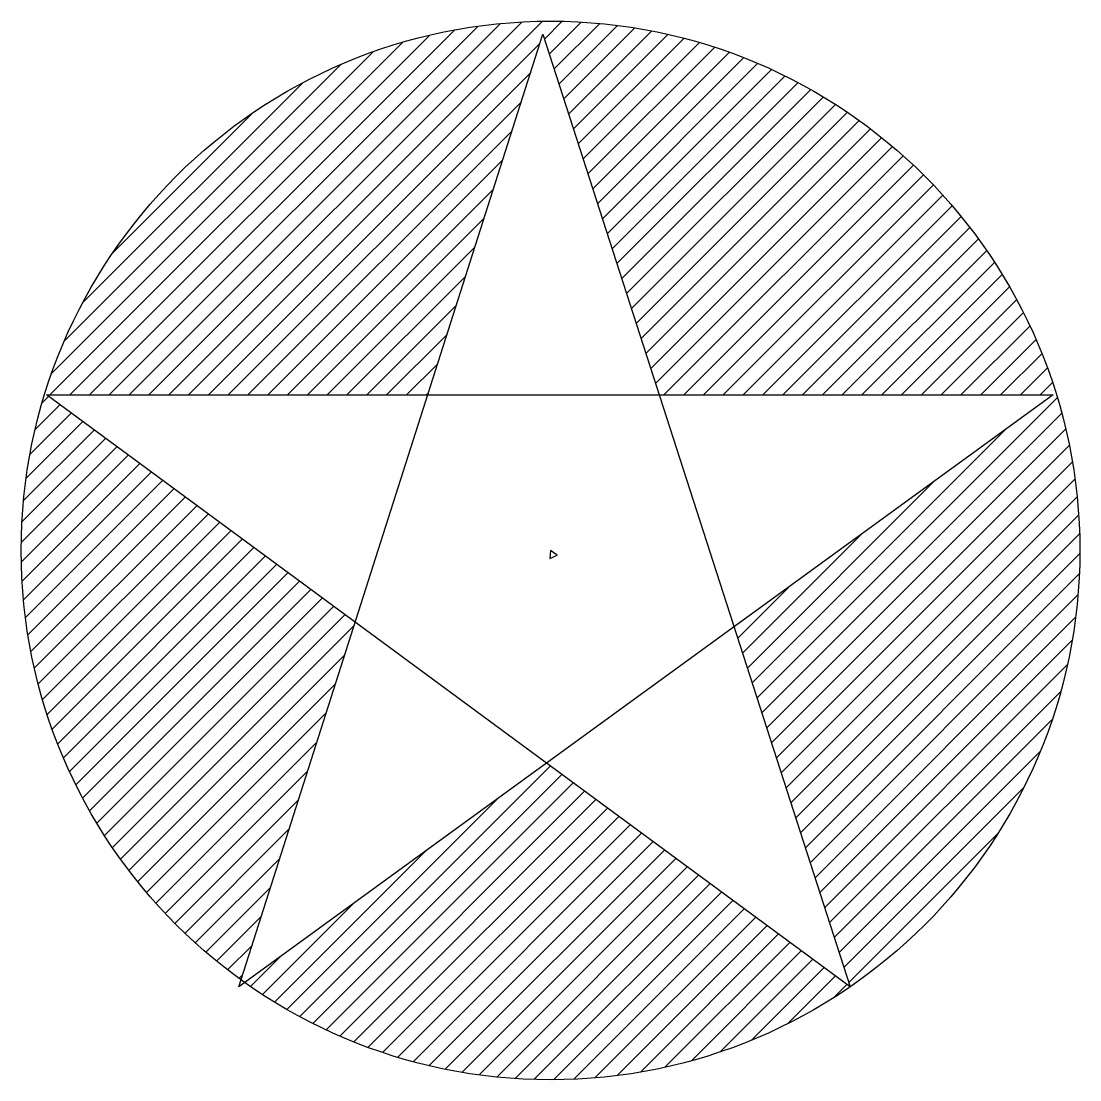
# Model space of a CAD drawing. Header units: millimetres. Extents: x 3130 to 3370, y 1630 to 1870.
import ezdxf

# ---------------------------------------------------------------- set-up
doc = ezdxf.new("R2010")
doc.units = ezdxf.units.MM

msp = doc.modelspace()

# ---------------------------------------------------------------- hatches: boundary and pattern name
h = msp.add_hatch()
h.set_pattern_fill('ANSI31', color=256)
h.paths.add_polyline_path([(3248.18, 1866.66), (3274.56, 1784.87), (3363.86, 1784.87), (3291.51, 1732.31), (3317.83, 1650.71, 0.247069), (3369.89, 1749.62, 1), (3129.89, 1749.62, 0.241022), (3179.7, 1652.28), (3205.59, 1733.34), (3135.6, 1784.87), (3222.05, 1784.87)])
h.paths.add_polyline_path([(3317.83, 1650.71), (3248.97, 1701.4), (3180.54, 1651.68, 0.314293)])

# ---------------------------------------------------------------- linework, layer by layer
for p, q in [((3179.2, 1650.71), (3248.18, 1866.66)), ((3248.18, 1866.66), (3317.83, 1650.71)), ((3317.83, 1650.71), (3135.6, 1784.87)), ((3135.6, 1784.87), (3363.86, 1784.87)), ((3363.86, 1784.87), (3179.2, 1650.71))]:
    msp.add_line(p, q)
msp.add_lwpolyline([(3249.89, 1749.62), (3249.73, 1747.79), (3251.39, 1748.57)], close=True)
msp.add_circle((3249.89, 1749.62), 120)

doc.saveas('drawing.dxf')
